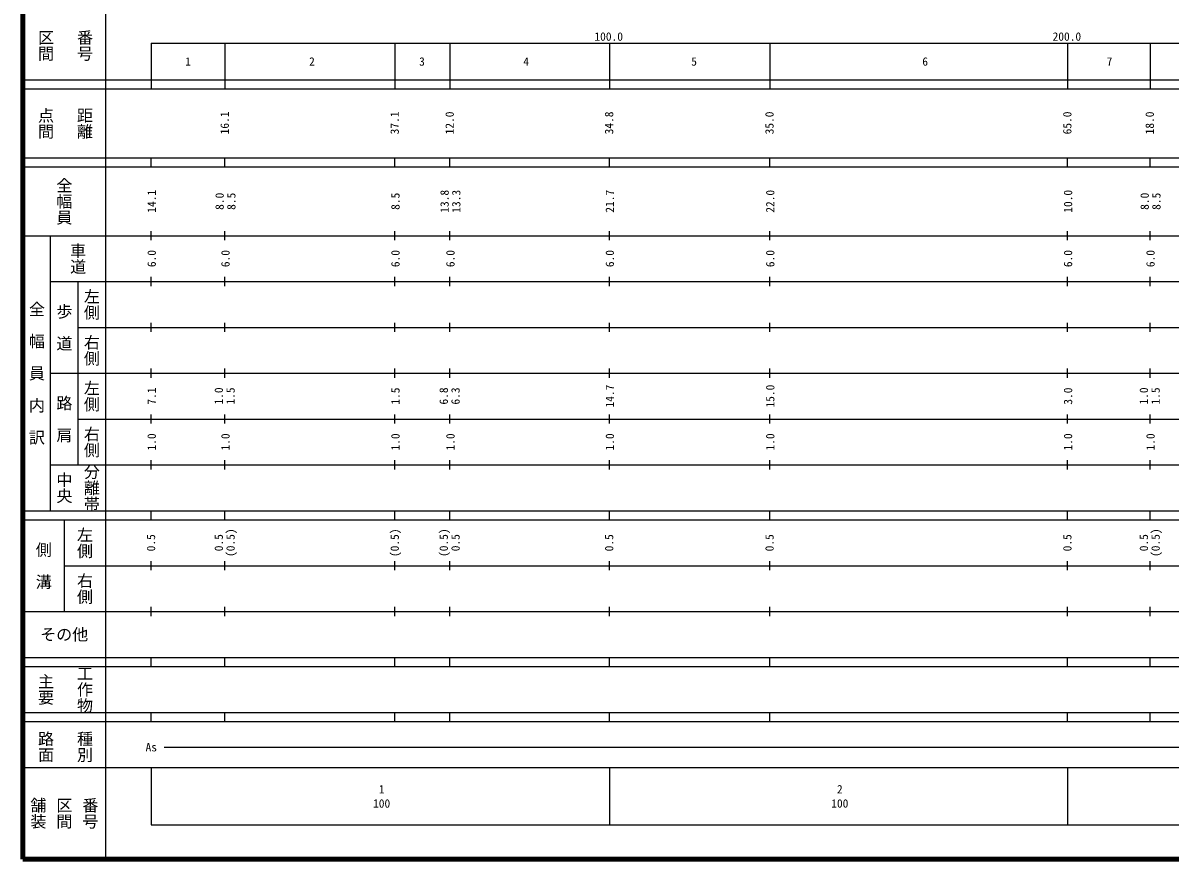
# Model space of a CAD drawing. Units: millimetres on the paper, enlarged 1000 times. Extents: x 40000 to 680000, y 20000 to 380000.
# Drawn here: x 40000 to 290366, y 20000 to 202409 of the extents above; entities that cross this region are included whole.
import ezdxf
from ezdxf.enums import TextEntityAlignment as Align

# ---------------------------------------------------------------- set-up
doc = ezdxf.new("R2010")
doc.units = ezdxf.units.MM
doc.header["$LTSCALE"] = 1000
doc.layers.add('M-TTL', color=2, linetype='Continuous', lineweight=140)
doc.layers.add('M-TTL-BAND', color=7, linetype='Continuous', lineweight=25)
doc.styles.add('@ＭＳ ゴシック', font='')
doc.styles.add('ＭＳ ゴシック', font='')
doc.styles.get('@ＭＳ ゴシック').set_extended_font_data('@MS Gothic')
doc.styles.get('ＭＳ ゴシック').set_extended_font_data('MS Gothic')

msp = doc.modelspace()

# ---------------------------------------------------------------- linework, layer by layer
at = {"layer": 'M-TTL'}
for p, q in [((40000, 380000), (40000, 20000)), ((40000, 20000), (680000, 20000))]:
    msp.add_line(p, q, dxfattribs=at)
at = {"layer": 'M-TTL-BAND'}
for p, q in [((58000, 370000), (58000, 20000)), ((68000, 198000), (579000, 198000)), ((68000, 198000), (68000, 188000)), ((84100, 198000), (84100, 188000)), ((121200, 198000), (121200, 188000)), ((133200, 198000), (133200, 188000)), ((168000, 198000), (168000, 188000)), ((203000, 198000), (203000, 188000)), ((268000, 198000), (268000, 188000)), ((286000, 198000), (286000, 188000)), ((40000, 190000), (579000, 190000)), ((40000, 188000), (579000, 188000)), ((40000, 173000), (579000, 173000)), ((68000, 171000), (68000, 173000)), ((84100, 171000), (84100, 173000)), ((121200, 171000), (121200, 173000)), ((133200, 171000), (133200, 173000)), ((168000, 171000), (168000, 173000)), ((203000, 171000), (203000, 173000)), ((268000, 171000), (268000, 173000)), ((286000, 171000), (286000, 173000)), ((40000, 171000), (579000, 171000)), ((40000, 156000), (579000, 156000)), ((46000, 96000), (46000, 156000)), ((68000, 155000), (68000, 157000)), ((84100, 155000), (84100, 157000)), ((121200, 155000), (121200, 157000)), ((133200, 155000), (133200, 157000)), ((168000, 155000), (168000, 157000)), ((203000, 155000), (203000, 157000)), ((268000, 155000), (268000, 157000)), ((286000, 155000), (286000, 157000)), ((46000, 146000), (579000, 146000)), ((52000, 146000), (52000, 106000)), ((68000, 145000), (68000, 147000)), ((84100, 145000), (84100, 147000)), ((121200, 145000), (121200, 147000)), ((133200, 145000), (133200, 147000)), ((168000, 145000), (168000, 147000)), ((203000, 145000), (203000, 147000)), ((268000, 145000), (268000, 147000)), ((286000, 145000), (286000, 147000)), ((52000, 136000), (579000, 136000)), ((68000, 135000), (68000, 137000)), ((84100, 135000), (84100, 137000)), ((121200, 135000), (121200, 137000)), ((133200, 135000), (133200, 137000)), ((168000, 135000), (168000, 137000)), ((203000, 135000), (203000, 137000)), ((268000, 135000), (268000, 137000)), ((286000, 135000), (286000, 137000)), ((46000, 126000), (579000, 126000)), ((68000, 125000), (68000, 127000)), ((84100, 125000), (84100, 127000)), ((121200, 125000), (121200, 127000)), ((133200, 125000), (133200, 127000)), ((168000, 125000), (168000, 127000)), ((203000, 125000), (203000, 127000)), ((268000, 125000), (268000, 127000)), ((286000, 125000), (286000, 127000)), ((52000, 116000), (579000, 116000)), ((68000, 115000), (68000, 117000)), ((84100, 115000), (84100, 117000)), ((121200, 115000), (121200, 117000)), ((133200, 115000), (133200, 117000)), ((168000, 115000), (168000, 117000)), ((203000, 115000), (203000, 117000)), ((268000, 115000), (268000, 117000)), ((286000, 115000), (286000, 117000)), ((46000, 106000), (579000, 106000)), ((68000, 105000), (68000, 107000)), ((84100, 105000), (84100, 107000)), ((121200, 105000), (121200, 107000)), ((133200, 105000), (133200, 107000)), ((168000, 105000), (168000, 107000)), ((203000, 105000), (203000, 107000)), ((268000, 105000), (268000, 107000)), ((286000, 105000), (286000, 107000)), ((40000, 96000), (579000, 96000)), ((68000, 94000), (68000, 96000)), ((84100, 94000), (84100, 96000)), ((121200, 94000), (121200, 96000)), ((133200, 94000), (133200, 96000)), ((168000, 94000), (168000, 96000)), ((203000, 94000), (203000, 96000)), ((268000, 94000), (268000, 96000)), ((286000, 94000), (286000, 96000)), ((40000, 94000), (579000, 94000)), ((49000, 94000), (49000, 74000)), ((49000, 84000), (579000, 84000)), ((68000, 83000), (68000, 85000)), ((84100, 83000), (84100, 85000)), ((121200, 83000), (121200, 85000)), ((133200, 83000), (133200, 85000)), ((168000, 83000), (168000, 85000)), ((203000, 83000), (203000, 85000)), ((268000, 83000), (268000, 85000)), ((286000, 83000), (286000, 85000)), ((40000, 74000), (579000, 74000)), ((68000, 73000), (68000, 75000)), ((84100, 73000), (84100, 75000)), ((121200, 73000), (121200, 75000)), ((133200, 73000), (133200, 75000)), ((168000, 73000), (168000, 75000)), ((203000, 73000), (203000, 75000)), ((268000, 73000), (268000, 75000)), ((286000, 73000), (286000, 75000)), ((40000, 64000), (579000, 64000)), ((68000, 62000), (68000, 64000)), ((84100, 62000), (84100, 64000)), ((121200, 62000), (121200, 64000)), ((133200, 62000), (133200, 64000)), ((168000, 62000), (168000, 64000)), ((203000, 62000), (203000, 64000)), ((268000, 62000), (268000, 64000)), ((286000, 62000), (286000, 64000)), ((40000, 62000), (579000, 62000)), ((40000, 52000), (579000, 52000)), ((68000, 50000), (68000, 52000)), ((84100, 50000), (84100, 52000)), ((121200, 50000), (121200, 52000)), ((133200, 50000), (133200, 52000)), ((168000, 50000), (168000, 52000)), ((203000, 50000), (203000, 52000)), ((268000, 50000), (268000, 52000)), ((286000, 50000), (286000, 52000)), ((40000, 50000), (579000, 50000)), ((70805, 44406), (566055, 44406)), ((40000, 40000), (579000, 40000)), ((68000, 40000), (68000, 27500)), ((168000, 40000), (168000, 27500)), ((268000, 40000), (268000, 27500)), ((68000, 27500), (579000, 27500))]:
    msp.add_line(p, q, dxfattribs=at)

# ---------------------------------------------------------------- texts
for s, height, rotation, style, p in [('区間', 2566, 270, '@ＭＳ ゴシック', (45000, 197500)), ('番号', 2566, 270, '@ＭＳ ゴシック', (53500, 197500)), ('点間', 2566, 270, '@ＭＳ ゴシック', (45000, 180500)), ('距離', 2566, 270, '@ＭＳ ゴシック', (53500, 180500)), ('16.1', 1833, 90, 'ＭＳ ゴシック', (84023, 180594)), ('37.1', 1833, 90, 'ＭＳ ゴシック', (121123, 180594)), ('12.0', 1833, 90, 'ＭＳ ゴシック', (133123, 180594)), ('34.8', 1833, 90, 'ＭＳ ゴシック', (167923, 180594)), ('35.0', 1833, 90, 'ＭＳ ゴシック', (202923, 180594)), ('65.0', 1833, 90, 'ＭＳ ゴシック', (267923, 180594)), ('18.0', 1833, 90, 'ＭＳ ゴシック', (285923, 180594)), ('全幅員', 2566, 270, '@ＭＳ ゴシック', (49000, 163500)), ('14.1', 1833, 90, 'ＭＳ ゴシック', (68090, 163500)), ('13.8', 1833, 90, 'ＭＳ ゴシック', (132013, 163500)), ('13.3', 1833, 90, 'ＭＳ ゴシック', (134566, 163500)), ('21.7', 1833, 90, 'ＭＳ ゴシック', (168090, 163500)), ('22.0', 1833, 90, 'ＭＳ ゴシック', (203090, 163500)), ('10.0', 1833, 90, 'ＭＳ ゴシック', (268090, 163500)), ('8.0', 1833, 90, 'ＭＳ ゴシック', (82913, 163500)), ('8.5', 1833, 90, 'ＭＳ ゴシック', (85466, 163500)), ('8.5', 1833, 90, 'ＭＳ ゴシック', (121290, 163500)), ('8.0', 1833, 90, 'ＭＳ ゴシック', (284813, 163500)), ('8.5', 1833, 90, 'ＭＳ ゴシック', (287366, 163500)), ('車道', 2566, 270, '@ＭＳ ゴシック', (52000, 151000)), ('6.0', 1833, 90, 'ＭＳ ゴシック', (68090, 151000)), ('6.0', 1833, 90, 'ＭＳ ゴシック', (84190, 151000)), ('6.0', 1833, 90, 'ＭＳ ゴシック', (121290, 151000)), ('6.0', 1833, 90, 'ＭＳ ゴシック', (133290, 151000)), ('6.0', 1833, 90, 'ＭＳ ゴシック', (168090, 151000)), ('6.0', 1833, 90, 'ＭＳ ゴシック', (203090, 151000)), ('6.0', 1833, 90, 'ＭＳ ゴシック', (268090, 151000)), ('6.0', 1833, 90, 'ＭＳ ゴシック', (286090, 151000)), ('左側', 2566, 270, '@ＭＳ ゴシック', (55000, 141000)), ('全\u3000幅\u3000員\u3000内\u3000訳', 2566, 270, '@ＭＳ ゴシック', (43000, 126000)), ('歩\u3000道', 2566, 270, '@ＭＳ ゴシック', (49000, 136000)), ('右側', 2566, 270, '@ＭＳ ゴシック', (55000, 131000)), ('左側', 2566, 270, '@ＭＳ ゴシック', (55000, 121000)), ('7.1', 1833, 90, 'ＭＳ ゴシック', (68090, 121000)), ('1.0', 1833, 90, 'ＭＳ ゴシック', (82731, 121024)), ('1.5', 1833, 90, 'ＭＳ ゴシック', (85300, 121024)), ('1.5', 1833, 90, 'ＭＳ ゴシック', (121290, 121000)), ('6.8', 1833, 90, 'ＭＳ ゴシック', (131831, 121024)), ('6.3', 1833, 90, 'ＭＳ ゴシック', (134400, 121024)), ('14.7', 1833, 90, 'ＭＳ ゴシック', (168090, 121000)), ('15.0', 1833, 90, 'ＭＳ ゴシック', (203090, 121000)), ('3.0', 1833, 90, 'ＭＳ ゴシック', (268090, 121000)), ('1.0', 1833, 90, 'ＭＳ ゴシック', (284631, 121024)), ('1.5', 1833, 90, 'ＭＳ ゴシック', (287200, 121024)), ('路\u3000肩', 2566, 270, '@ＭＳ ゴシック', (49000, 116000)), ('右側', 2566, 270, '@ＭＳ ゴシック', (55000, 111000)), ('1.0', 1833, 90, 'ＭＳ ゴシック', (68090, 111000)), ('1.0', 1833, 90, 'ＭＳ ゴシック', (84190, 111000)), ('1.0', 1833, 90, 'ＭＳ ゴシック', (121290, 111000)), ('1.0', 1833, 90, 'ＭＳ ゴシック', (133290, 111000)), ('1.0', 1833, 90, 'ＭＳ ゴシック', (168090, 111000)), ('1.0', 1833, 90, 'ＭＳ ゴシック', (203090, 111000)), ('1.0', 1833, 90, 'ＭＳ ゴシック', (268090, 111000)), ('1.0', 1833, 90, 'ＭＳ ゴシック', (286090, 111000)), ('分離帯', 2566, 270, '@ＭＳ ゴシック', (55000, 101000)), ('中央', 2566, 270, '@ＭＳ ゴシック', (49000, 101000)), ('左側', 2566, 270, '@ＭＳ ゴシック', (53500, 89000)), ('0.5', 1833, 90, 'ＭＳ ゴシック', (67936, 89000)), ('0.5', 1833, 90, 'ＭＳ ゴシック', (82731, 89024)), ('(0.5)', 1833, 90, 'ＭＳ ゴシック', (85300, 89024)), ('(0.5)', 1833, 90, 'ＭＳ ゴシック', (121136, 89000)), ('(0.5)', 1833, 90, 'ＭＳ ゴシック', (131831, 89024)), ('0.5', 1833, 90, 'ＭＳ ゴシック', (134400, 89024)), ('0.5', 1833, 90, 'ＭＳ ゴシック', (167936, 89000)), ('0.5', 1833, 90, 'ＭＳ ゴシック', (202936, 89000)), ('0.5', 1833, 90, 'ＭＳ ゴシック', (267936, 89000)), ('0.5', 1833, 90, 'ＭＳ ゴシック', (284631, 89024)), ('(0.5)', 1833, 90, 'ＭＳ ゴシック', (287200, 89024)), ('側\u3000溝', 2566, 270, '@ＭＳ ゴシック', (44500, 84000)), ('右側', 2566, 270, '@ＭＳ ゴシック', (53500, 79000)), ('主要', 2566, 270, '@ＭＳ ゴシック', (45000, 57000)), ('工作物', 2566, 270, '@ＭＳ ゴシック', (53500, 57000)), ('路面', 2566, 270, '@ＭＳ ゴシック', (45000, 44500)), ('種別', 2566, 270, '@ＭＳ ゴシック', (53500, 44500)), ('舗装', 2566, 270, '@ＭＳ ゴシック', (43333, 30000)), ('区間', 2566, 270, '@ＭＳ ゴシック', (49000, 30000)), ('番号', 2566, 270, '@ＭＳ ゴシック', (54667, 30000))]:
    msp.add_text(s, height=height, rotation=rotation, dxfattribs=dict(at, style=style)).set_placement(p, align=Align.MIDDLE_CENTER)
at = {"layer": 'M-TTL-BAND', "style": 'ＭＳ ゴシック'}
for s, height, p in [('100.0', 1833, (167844, 199445)), ('200.0', 1833, (267844, 199445)), ('1', 1833, (76037, 194000)), ('2', 1833, (103080, 194000)), ('3', 1833, (127096, 194000)), ('4', 1833, (149833, 194000)), ('5', 1833, (186484, 194000)), ('6', 1833, (236919, 194000)), ('7', 1833, (277163, 194000)), ('その他', 2566, (49000, 69000)), ('As', 1833, (68006, 44406)), ('1', 1833, (118288, 35238)), ('2', 1833, (218288, 35238)), ('100', 1833, (118288, 32131)), ('100', 1833, (218288, 32131))]:
    msp.add_text(s, height=height, dxfattribs=at).set_placement(p, align=Align.MIDDLE_CENTER)

doc.saveas('drawing.dxf')
